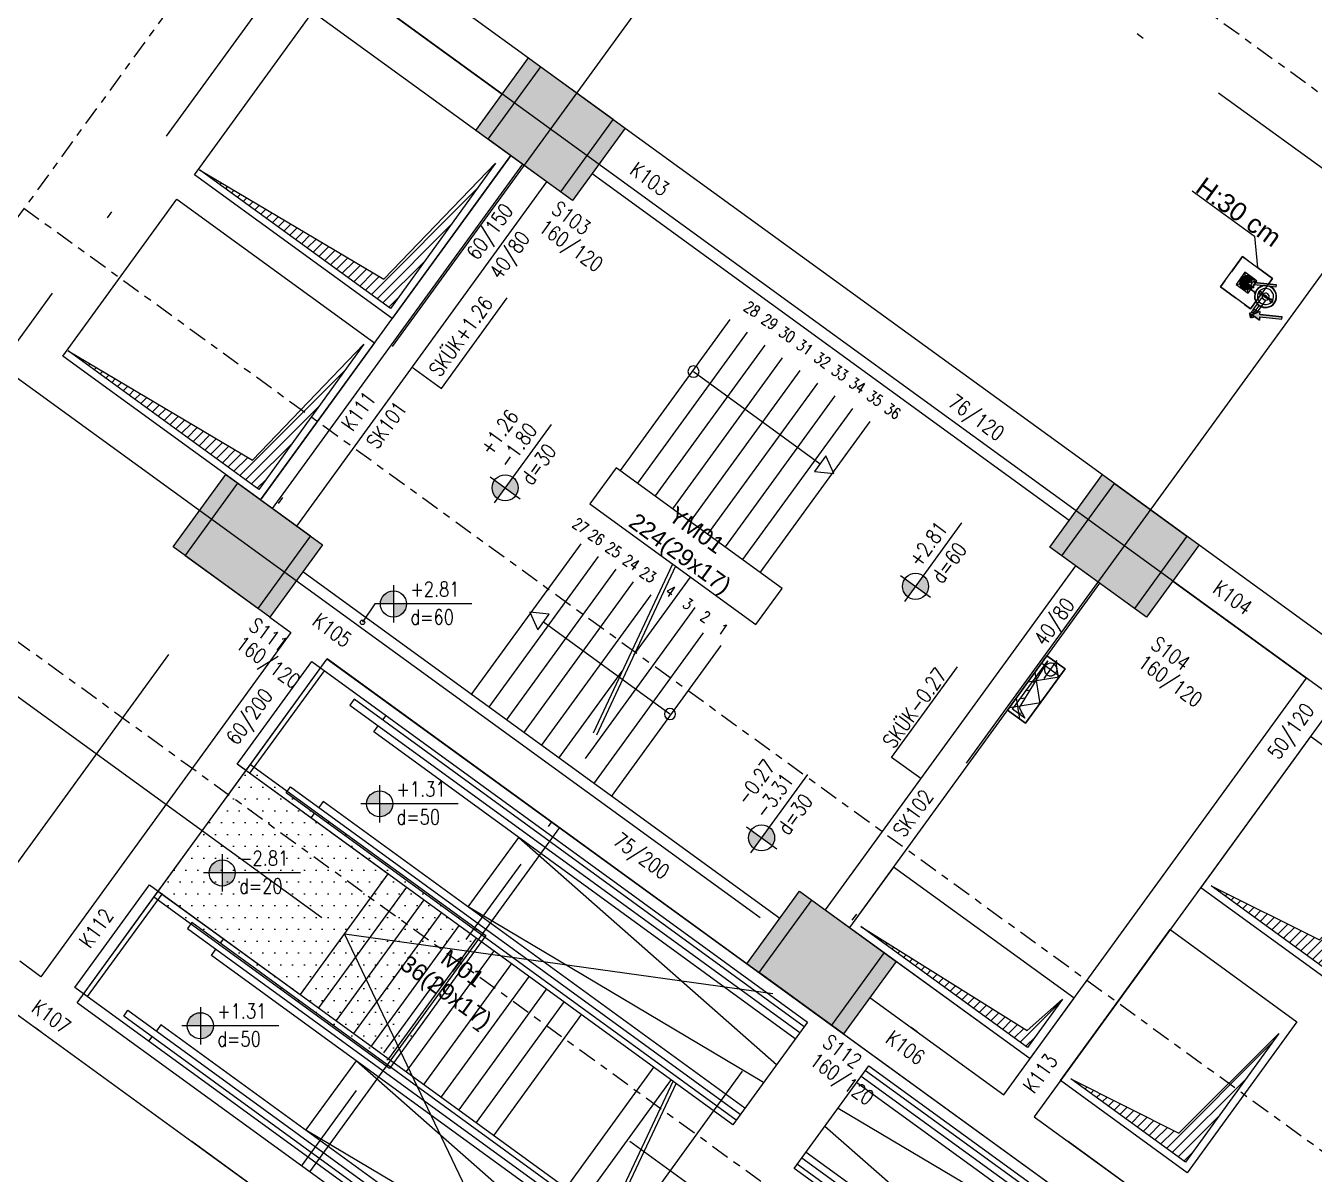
# Model space of a CAD drawing. Header units: millimetres. Extents: x 400408 to 401363, y 4543987 to 4544157.
# Drawn here: x 401017.19 to 401034.45, y 4544119.75 to 4544135.14 of the extents above; entities that cross this region are included whole.
import ezdxf
from ezdxf.enums import TextEntityAlignment as Align

# ---------------------------------------------------------------- set-up
doc = ezdxf.new("R2010")
doc.units = ezdxf.units.MM
for name, pattern in [('AKS', [3, 2.5, -0.25, 0, -0.25]), ('CENTER', [2, 1.25, -0.25, 0.25, -0.25]), ('CIZGI', [0.4, 0.25, -0.15]), ('CONTINU', [0]), ('DASHDOT2', [0.5, 0.25, -0.125, 0, -0.125]), ('HIDDEN', [0.375, 0.25, -0.125])]:
    doc.linetypes.add(name, pattern=pattern)
for name, color, linetype in [('aks prota', 2, 'AKS'), ('altlık_PROTA', 8, 'Continuous'), ('boşluk prota', 2, 'Continuous'), ('boşluk taraması prota', 252, 'Continuous'), ('kiriş boyutu prota', 6, 'Continuous'), ('kiriş prota', 6, 'Continuous'), ('kolon prota', 1, 'Continuous'), ('kolon tarama prota', 252, 'Continuous'), ('lkolon prota', 4, 'Continuous'), ('merdiven prota', 2, 'Continuous'), ('metraj prota', 2, 'Continuous'), ('not prota', 2, 'Continuous'), ('PRT-AL-TUNEL_EKSENI', 14, 'DASHDOT2'), ('PRT-MI-a_fit_drainage', 10, 'Continuous'), ('PRT-MI-ad_dim', 8, 'Continuous'), ('prt-s-taxis', 7, 'Continuous'), ('skesit prota', 7, 'Continuous'), ('st-s_level (kot)', 6, 'Continuous'), ('st-s_levelmark (kot işareti)', 4, 'Continuous'), ('st_s_not çizgisi', 4, 'CIZGI'), ('st_s_ölçü', 4, 'Continuous'), ('temel prota', 6, 'Continuous'), ('tkolon prota', 6, 'Continuous'), ('tnot prota', 4, 'Continuous')]:
    doc.layers.add(name, color=color, linetype=linetype)
doc.styles.add('Arial', font='Arial.ttf')
doc.styles.add('OLCU', font='romanstw.shx')
doc.styles.add('PRT-MI-a_Arial', font='Arial.ttf', dxfattribs={"height": 30})
doc.styles.add('TKIRIS', font='romanstw.shx')
doc.styles.add('tkolon', font='romanstw.shx')
doc.styles.add('TNOT', font='romanstw.shx', dxfattribs={"width": 0.8, "height": 250})

# ---------------------------------------------------------------- blocks, each defined once
blk = doc.blocks.new('MEKANİK+2.81')
at = {"layer": 'altlık_PROTA'}
for points in [[(31303, -27340), (31401, -27340), (31379, -27302), (31638, -27153), (31623, -27127), (31364, -27276), (31342, -27238), (31283, -27340)], [(31619, -27645), (31717, -27645), (31695, -27606), (31953, -27457), (31938, -27431), (31680, -27580), (31658, -27542), (31599, -27645)]]:
    blk.add_hatch(color=256, dxfattribs=at).paths.add_polyline_path(points, flags=0)
for p, q in [((29969, -26773), (31004, -26773)), ((31004, -26773), (31283, -27090)), ((31033, -27590), (31033, -27090)), ((31033, -27090), (31533, -27090)), ((31533, -27090), (31533, -27590)), ((31340, -27240), (31183, -27240)), ((31183, -27240), (31183, -27440)), ((31278, -27247), (31278, -27261)), ((31342, -27238), (31283, -27340)), ((31342, -27238), (31283, -27340)), ((31288, -27261), (31288, -27247)), ((31364, -27276), (31342, -27238)), ((31364, -27276), (31342, -27238)), ((31383, -27240), (31343, -27240)), ((31623, -27127), (31364, -27276)), ((31364, -27276), (31623, -27127)), ((31379, -27302), (31638, -27153)), ((31379, -27302), (31638, -27153)), ((31383, -27265), (31383, -27240)), ((31638, -27153), (31623, -27127)), ((31638, -27153), (31623, -27127)), ((31183, -27440), (31383, -27440)), ((31203, -27335), (31190, -27335)), ((31190, -27345), (31203, -27345)), ((31213, -27340), (31283, -27340)), ((31233, -27335), (31220, -27335)), ((31220, -27345), (31233, -27345)), ((31263, -27335), (31250, -27335)), ((31250, -27345), (31263, -27345)), ((31278, -27277), (31278, -27291)), ((31278, -27307), (31278, -27321)), ((31278, -27360), (31278, -27373)), ((31278, -27390), (31278, -27404)), ((31278, -27420), (31278, -27434)), ((31283, -27410), (31283, -27270)), ((31283, -27340), (31401, -27340)), ((31401, -27340), (31283, -27340)), ((31288, -27291), (31288, -27277)), ((31288, -27321), (31288, -27307)), ((31288, -27373), (31288, -27360)), ((31288, -27404), (31288, -27390)), ((31288, -27434), (31288, -27420)), ((31302, -27345), (31316, -27345)), ((31332, -27345), (31346, -27345)), ((31362, -27375), (31362, -27383)), ((31363, -27375), (31362, -27375)), ((31362, -27375), (31368, -27375)), ((31362, -27375), (31362, -27375)), ((31362, -27375), (31362, -27375)), ((31368, -27383), (31362, -27383)), ((31362, -27383), (31363, -27383)), ((31362, -27383), (31362, -27383)), ((31362, -27383), (31362, -27383)), ((31363, -27345), (31376, -27345)), ((31368, -27375), (31433, -27375)), ((31433, -27383), (31368, -27383)), ((31401, -27340), (31379, -27302)), ((31379, -27302), (31401, -27340)), ((31383, -27309), (31383, -27300)), ((31383, -27375), (31383, -27340)), ((31383, -27383), (31383, -27375)), ((31383, -27440), (31383, -27383)), ((31433, -27375), (31440, -27375)), ((31433, -27383), (31433, -27375)), ((31440, -27383), (31433, -27383)), ((31440, -27375), (31453, -27375)), ((31455, -27383), (31440, -27383)), ((31446, -27375), (31444, -27375)), ((31444, -27383), (31446, -27383)), ((31452, -27367), (31446, -27367)), ((31446, -27370), (31446, -27367)), ((31446, -27367), (31446, -27367)), ((31446, -27375), (31446, -27370)), ((31446, -27370), (31453, -27370)), ((31446, -27388), (31446, -27383)), ((31455, -27383), (31446, -27383)), ((31446, -27392), (31446, -27388)), ((31446, -27388), (31457, -27388)), ((31446, -27392), (31457, -27392)), ((31446, -27392), (31446, -27392)), ((31457, -27388), (31457, -27392)), ((31457, -27392), (31457, -27392)), ((31508, -27321), (31506, -27321)), ((31506, -27360), (31508, -27360)), ((31512, -27321), (31509, -27321)), ((31509, -27360), (31512, -27360)), ((31513, -27323), (31512, -27323)), ((31512, -27355), (31513, -27355)), ((31526, -27332), (31529, -27332)), ((31527, -27346), (31526, -27346)), ((31529, -27346), (31526, -27346)), ((31527, -27346), (31587, -27346)), ((31531, -27337), (31528, -27337)), ((31528, -27341), (31531, -27341)), ((31529, -27332), (31531, -27332)), ((31531, -27346), (31529, -27346)), ((31531, -27346), (31531, -27332)), ((31587, -27334), (31531, -27334)), ((31531, -27341), (31531, -27337)), ((31566, -27385), (31566, -27485)), ((31670, -27334), (31612, -27334)), ((31612, -27346), (31673, -27346)), ((31632, -27484), (31632, -27385)), ((31670, -27332), (31670, -27346)), ((31670, -27332), (31672, -27332)), ((31673, -27337), (31670, -27337)), ((31670, -27337), (31670, -27341)), ((31670, -27341), (31673, -27341)), ((31672, -27346), (31670, -27346)), ((31672, -27332), (31675, -27332)), ((31674, -27346), (31672, -27346)), ((31674, -27346), (31673, -27346)), ((31938, -27431), (31680, -27580)), ((31680, -27580), (31938, -27431)), ((31688, -27323), (31687, -27323)), ((31687, -27355), (31688, -27355)), ((31692, -27321), (31689, -27321)), ((31689, -27360), (31692, -27360)), ((31695, -27321), (31693, -27321)), ((31693, -27360), (31695, -27360)), ((31953, -27457), (31938, -27431)), ((31953, -27457), (31938, -27431)), ((31533, -27590), (31033, -27590)), ((31564, -27567), (31564, -27586)), ((31566, -27485), (31566, -27567)), ((31598, -27694), (31598, -27594)), ((31599, -27488), (31599, -27567)), ((31658, -27542), (31599, -27645)), ((31658, -27542), (31599, -27645)), ((31599, -27567), (31599, -27586)), ((31632, -27567), (31632, -27484)), ((31633, -27585), (31633, -27567)), ((31680, -27580), (31658, -27542)), ((31680, -27580), (31658, -27542)), ((31695, -27606), (31953, -27457)), ((31695, -27606), (31953, -27457)), ((31717, -27645), (31695, -27606)), ((31695, -27606), (31717, -27645)), ((31548, -27644), (31599, -27644)), ((31599, -27645), (31717, -27645)), ((31717, -27645), (31599, -27645)), ((32059, -32963), (32066, -32955)), ((32359, -32955), (32059, -32955)), ((32059, -32955), (32059, -33855)), ((32208, -32955), (32208, -32925)), ((32208, -33225), (32208, -32955)), ((32359, -33102), (32211, -32955)), ((32359, -33855), (32359, -32955)), ((32059, -33075), (32358, -33075)), ((32059, -33387), (32359, -33087)), ((32359, -33527), (32059, -33227)), ((32059, -33811), (32359, -33511)), ((32263, -33855), (32059, -33651)), ((32059, -33855), (32359, -33855))]:
    blk.add_line(p, q, dxfattribs=at)
at = {"layer": 'altlık_PROTA', "flags": 128}
for points in [[(31487, -27340), (31487, -27340), (31487, -27339), (31487, -27339), (31487, -27339), (31487, -27339), (31487, -27338), (31487, -27338), (31487, -27338), (31487, -27338), (31487, -27337), (31487, -27337), (31488, -27337), (31488, -27337), (31488, -27336), (31488, -27336), (31488, -27336)], [(31493, -27346), (31493, -27346), (31492, -27346), (31492, -27346), (31492, -27346), (31492, -27346), (31491, -27346), (31491, -27346), (31491, -27346), (31491, -27346), (31490, -27346), (31490, -27345), (31490, -27345), (31490, -27345), (31490, -27345), (31489, -27345), (31489, -27345), (31489, -27345), (31489, -27344), (31489, -27344), (31488, -27344), (31488, -27344), (31488, -27344), (31488, -27343), (31488, -27343), (31488, -27343), (31488, -27343), (31487, -27343), (31487, -27342), (31487, -27342), (31487, -27342), (31487, -27342), (31487, -27341), (31487, -27341), (31487, -27341), (31487, -27341), (31487, -27340), (31487, -27340), (31487, -27340), (31487, -27340)], [(31508, -27321), (31507, -27321), (31507, -27321), (31506, -27321), (31505, -27321), (31505, -27321), (31504, -27321), (31503, -27321), (31502, -27321), (31502, -27321), (31501, -27321), (31500, -27321), (31500, -27322), (31499, -27322), (31498, -27322), (31498, -27323), (31497, -27323), (31496, -27323), (31496, -27324), (31495, -27324), (31495, -27325), (31494, -27325), (31493, -27326), (31493, -27326), (31492, -27327), (31492, -27327), (31492, -27328), (31491, -27329), (31491, -27329), (31490, -27330), (31490, -27331), (31490, -27331), (31489, -27332), (31489, -27333), (31489, -27334), (31489, -27334), (31488, -27335), (31488, -27336), (31488, -27337), (31488, -27337), (31488, -27338), (31488, -27339), (31488, -27340), (31488, -27340)], [(31488, -27340), (31488, -27341), (31488, -27342), (31488, -27343), (31488, -27344), (31488, -27344), (31488, -27345), (31488, -27346), (31489, -27347), (31489, -27347), (31489, -27348), (31489, -27349), (31490, -27349), (31490, -27350), (31490, -27351), (31491, -27352), (31491, -27352), (31492, -27353), (31492, -27353), (31492, -27354), (31493, -27355), (31493, -27355), (31494, -27356), (31495, -27356), (31495, -27357), (31496, -27357), (31496, -27357), (31497, -27358), (31498, -27358), (31498, -27359), (31499, -27359), (31500, -27359), (31500, -27359), (31501, -27360), (31502, -27360), (31502, -27360), (31503, -27360), (31504, -27360), (31505, -27360), (31505, -27360), (31506, -27360), (31507, -27360), (31507, -27360), (31508, -27360)], [(31490, -27345), (31490, -27345), (31489, -27345), (31489, -27345), (31489, -27345), (31489, -27344), (31489, -27344), (31488, -27344), (31488, -27344)], [(31489, -27335), (31489, -27335), (31490, -27335), (31490, -27334), (31490, -27334), (31490, -27334), (31490, -27334), (31491, -27334), (31491, -27334), (31491, -27334), (31491, -27334), (31492, -27334), (31492, -27334), (31492, -27334), (31492, -27334), (31493, -27334), (31493, -27334), (31493, -27334)], [(31489, -27335), (31489, -27335), (31490, -27335), (31490, -27334)], [(31509, -27321), (31508, -27321), (31507, -27321), (31507, -27321), (31506, -27321), (31505, -27321), (31505, -27321), (31504, -27321), (31503, -27322), (31502, -27322), (31502, -27322), (31501, -27322), (31501, -27323), (31500, -27323), (31499, -27324), (31499, -27324), (31498, -27325), (31498, -27325), (31497, -27326), (31496, -27326), (31496, -27327), (31496, -27327), (31495, -27328), (31495, -27328), (31494, -27329), (31494, -27330), (31493, -27330), (31493, -27331), (31493, -27332), (31492, -27333), (31492, -27333), (31492, -27334), (31492, -27335), (31492, -27335), (31491, -27336), (31491, -27337), (31491, -27338), (31491, -27339), (31491, -27339), (31491, -27340), (31491, -27340)], [(31491, -27340), (31491, -27341), (31491, -27342), (31491, -27343), (31491, -27344), (31491, -27344), (31491, -27345), (31492, -27346), (31492, -27347), (31492, -27347), (31492, -27348), (31493, -27349), (31493, -27350), (31493, -27350), (31494, -27351), (31494, -27352), (31494, -27352), (31495, -27353), (31495, -27353), (31496, -27354), (31496, -27355), (31497, -27355), (31497, -27356), (31498, -27356), (31499, -27357), (31499, -27357), (31500, -27357), (31500, -27358), (31501, -27358), (31502, -27359), (31502, -27359), (31503, -27359), (31504, -27359), (31504, -27360), (31505, -27360), (31506, -27360), (31506, -27360), (31507, -27360), (31508, -27360), (31509, -27360), (31509, -27360)], [(31496, -27334), (31495, -27334), (31495, -27334), (31494, -27334), (31494, -27334), (31494, -27334), (31494, -27334), (31493, -27334), (31493, -27334), (31493, -27334)], [(31493, -27334), (31493, -27334), (31493, -27334), (31494, -27334), (31494, -27334), (31494, -27334)], [(31494, -27334), (31493, -27334), (31493, -27334), (31493, -27334)], [(31493, -27334), (31493, -27334), (31493, -27334), (31494, -27334)], [(31494, -27346), (31494, -27346), (31494, -27346), (31493, -27346), (31493, -27346), (31493, -27346)], [(31493, -27346), (31493, -27346), (31493, -27346), (31494, -27346), (31494, -27346), (31494, -27346), (31494, -27346), (31495, -27346), (31495, -27346)], [(31494, -27346), (31493, -27346), (31493, -27346), (31493, -27346)], [(31493, -27346), (31493, -27346), (31493, -27346), (31494, -27346)], [(31510, -27321), (31510, -27321), (31509, -27321), (31508, -27321), (31508, -27321)], [(31508, -27360), (31509, -27360), (31509, -27360), (31510, -27360)], [(31693, -27321), (31692, -27321), (31691, -27321), (31691, -27321)], [(31691, -27360), (31691, -27360), (31692, -27360), (31693, -27360), (31693, -27360)], [(31710, -27340), (31710, -27340), (31710, -27339), (31710, -27338), (31710, -27337), (31710, -27336), (31709, -27336), (31709, -27335), (31709, -27334), (31709, -27333), (31709, -27333), (31708, -27332), (31708, -27331), (31708, -27331), (31707, -27330), (31707, -27329), (31706, -27329), (31706, -27328), (31706, -27327), (31705, -27327), (31705, -27326), (31704, -27326), (31704, -27325), (31703, -27325), (31702, -27324), (31702, -27324), (31701, -27323), (31701, -27323), (31700, -27323), (31699, -27322), (31699, -27322), (31698, -27322), (31697, -27321), (31697, -27321), (31696, -27321), (31695, -27321), (31694, -27321), (31694, -27321), (31693, -27321), (31692, -27321), (31692, -27321)], [(31692, -27360), (31693, -27360), (31694, -27360), (31694, -27360), (31695, -27360), (31696, -27360), (31696, -27360), (31697, -27359), (31698, -27359), (31698, -27359), (31699, -27359), (31700, -27358), (31700, -27358), (31701, -27358), (31702, -27357), (31702, -27357), (31703, -27356), (31703, -27356), (31704, -27355), (31704, -27355), (31705, -27354), (31705, -27354), (31706, -27353), (31706, -27352), (31707, -27352), (31707, -27351), (31708, -27350), (31708, -27350), (31708, -27349), (31708, -27348), (31709, -27348), (31709, -27347), (31709, -27346), (31709, -27345), (31710, -27345), (31710, -27344), (31710, -27343), (31710, -27342), (31710, -27341), (31710, -27341), (31710, -27340)], [(31713, -27340), (31713, -27340), (31713, -27339), (31713, -27338), (31713, -27337), (31713, -27336), (31713, -27336), (31713, -27335), (31712, -27334), (31712, -27333), (31712, -27333), (31712, -27332), (31711, -27331), (31711, -27331), (31711, -27330), (31710, -27329), (31710, -27329), (31709, -27328), (31709, -27327), (31708, -27327), (31708, -27326), (31707, -27326), (31707, -27325), (31706, -27325), (31706, -27324), (31705, -27324), (31705, -27323), (31704, -27323), (31703, -27323), (31703, -27322), (31702, -27322), (31701, -27322), (31701, -27321), (31700, -27321), (31699, -27321), (31699, -27321), (31698, -27321), (31697, -27321), (31696, -27321), (31696, -27321), (31695, -27321), (31694, -27321), (31693, -27321), (31693, -27321)], [(31693, -27360), (31694, -27360), (31694, -27360), (31695, -27360), (31696, -27360), (31696, -27360), (31697, -27360), (31698, -27360), (31699, -27360), (31699, -27360), (31700, -27360), (31701, -27359), (31701, -27359), (31702, -27359), (31703, -27359), (31703, -27358), (31704, -27358), (31705, -27357), (31705, -27357), (31706, -27357), (31706, -27356), (31707, -27356), (31707, -27355), (31708, -27355), (31708, -27354), (31709, -27353), (31709, -27353), (31710, -27352), (31710, -27351), (31711, -27351), (31711, -27350), (31711, -27349), (31712, -27349), (31712, -27348), (31712, -27347), (31712, -27347), (31713, -27346), (31713, -27345), (31713, -27344), (31713, -27343), (31713, -27343), (31713, -27342), (31713, -27341), (31713, -27340)], [(31708, -27334), (31708, -27334), (31708, -27334), (31707, -27334), (31707, -27334), (31707, -27334), (31706, -27334), (31706, -27334), (31706, -27334)], [(31706, -27346), (31706, -27346), (31707, -27346), (31707, -27346), (31707, -27346), (31707, -27346), (31708, -27346), (31708, -27346), (31708, -27346)], [(31707, -27334), (31707, -27334), (31707, -27334), (31708, -27334), (31708, -27334), (31708, -27334)], [(31707, -27334), (31708, -27334), (31708, -27334), (31708, -27334)], [(31708, -27334), (31708, -27334), (31708, -27334), (31707, -27334)], [(31708, -27346), (31708, -27346), (31708, -27346), (31707, -27346), (31707, -27346), (31707, -27346)], [(31707, -27346), (31708, -27346), (31708, -27346), (31708, -27346)], [(31708, -27346), (31708, -27346), (31708, -27346), (31707, -27346)], [(31708, -27334), (31708, -27334), (31709, -27334), (31709, -27334), (31709, -27334), (31709, -27334), (31710, -27334), (31710, -27334), (31710, -27334), (31710, -27334), (31710, -27334), (31711, -27334), (31711, -27334), (31711, -27334), (31711, -27335), (31712, -27335), (31712, -27335), (31712, -27335)], [(31714, -27340), (31714, -27340), (31714, -27340), (31714, -27341), (31714, -27341), (31714, -27341), (31714, -27341), (31714, -27342), (31714, -27342), (31714, -27342), (31714, -27342), (31713, -27343), (31713, -27343), (31713, -27343), (31713, -27343), (31713, -27343), (31713, -27344), (31713, -27344), (31713, -27344), (31712, -27344), (31712, -27344), (31712, -27345), (31712, -27345), (31712, -27345), (31711, -27345), (31711, -27345), (31711, -27345), (31711, -27345), (31711, -27346), (31710, -27346), (31710, -27346), (31710, -27346), (31710, -27346), (31709, -27346), (31709, -27346), (31709, -27346), (31709, -27346), (31708, -27346), (31708, -27346), (31708, -27346)], [(31711, -27334), (31711, -27335), (31712, -27335), (31712, -27335), (31712, -27335)], [(31713, -27344), (31713, -27344), (31712, -27344), (31712, -27344), (31712, -27345), (31712, -27345), (31712, -27345), (31711, -27345), (31711, -27345)], [(31713, -27336), (31713, -27336), (31713, -27337), (31713, -27337), (31713, -27337), (31714, -27337), (31714, -27338), (31714, -27338), (31714, -27338), (31714, -27338), (31714, -27339), (31714, -27339), (31714, -27339), (31714, -27339), (31714, -27340), (31714, -27340), (31714, -27340)], [(31568, -27586), (31568, -27588), (31568, -27591), (31568, -27593), (31568, -27595), (31568, -27598), (31568, -27600), (31568, -27602), (31568, -27604), (31568, -27607), (31568, -27609), (31568, -27611), (31568, -27613), (31568, -27615), (31568, -27617), (31568, -27619), (31568, -27621), (31568, -27623), (31568, -27625), (31568, -27627), (31568, -27628), (31568, -27630), (31568, -27631)], [(31629, -27592), (31629, -27591), (31629, -27588), (31629, -27586), (31629, -27586)], [(31568, -27631), (31568, -27631), (31568, -27633), (31568, -27634), (31568, -27635), (31568, -27637), (31568, -27638), (31568, -27639), (31568, -27640), (31568, -27641), (31568, -27642), (31568, -27642), (31568, -27643), (31568, -27643), (31568, -27644), (31568, -27644), (31568, -27644), (31568, -27645), (31568, -27645)], [(31599, -27675), (31597, -27675), (31596, -27675), (31595, -27675), (31594, -27674), (31593, -27674), (31591, -27674), (31590, -27674), (31589, -27673), (31588, -27673), (31587, -27672), (31586, -27672), (31585, -27671), (31584, -27671), (31583, -27670), (31582, -27669), (31581, -27669), (31580, -27668), (31579, -27667), (31578, -27666), (31577, -27666), (31576, -27665), (31575, -27664), (31575, -27663), (31574, -27662), (31573, -27661), (31573, -27660), (31572, -27659), (31571, -27658), (31571, -27657), (31570, -27655), (31570, -27654), (31570, -27653), (31569, -27652), (31569, -27651), (31569, -27650), (31569, -27649), (31569, -27647), (31568, -27646), (31568, -27645), (31568, -27645)], [(31629, -27645), (31629, -27646), (31629, -27647), (31628, -27648), (31628, -27649), (31628, -27651), (31628, -27652), (31628, -27653), (31627, -27654), (31627, -27655), (31626, -27656), (31626, -27657), (31625, -27658), (31625, -27660), (31624, -27661), (31623, -27662), (31623, -27663), (31622, -27664), (31621, -27664), (31620, -27665), (31620, -27666), (31619, -27667), (31618, -27668), (31617, -27669), (31616, -27669), (31615, -27670), (31614, -27671), (31613, -27671), (31612, -27672), (31611, -27672), (31609, -27673), (31608, -27673), (31607, -27673), (31606, -27674), (31605, -27674), (31604, -27674), (31602, -27674), (31601, -27675), (31600, -27675), (31599, -27675), (31599, -27675)]]:
    blk.add_lwpolyline(points, dxfattribs=at)
at = {"layer": 'altlık_PROTA'}
for centre, radius, start, end in [((31283, -27340), 93.3, 93.0709, 176.9291), ((31283, -27340), 80, 93.5833, 176.4167), ((31283, -27340), 93.3, 60.0081, 86.9291), ((31283, -27340), 80, 60.0088, 86.4167), ((31598, -27340), 149, 135.9246, 180), ((31598, -27340), 143, 0, 180), ((31598, -27340), 108, 7.4739, 174.8303), ((31598, -27340), 149, 0, 104.2848), ((31283, -27340), 93.3, 183.0709, 266.9291), ((31283, -27340), 80, 183.5833, 266.4167), ((31283, -27340), 63.3, 94.5281, 175.4719), ((31283, -27340), 63.3, 184.5281, 265.4719), ((31283, -27340), 50, 95.7392, 174.2608), ((31283, -27340), 50, 185.7392, 264.2608), ((31283, -27340), 45, 59.8226, 180), ((31283, -27340), 45, 180, 0), ((31283, -27340), 33.3, 98.6269, 171.3731), ((31283, -27340), 33.3, 188.6269, 261.3731), ((31283, -27363), 22.5, 90, 270), ((31283, -27340), 20, 104.4775, 165.5225), ((31283, -27340), 20, 194.4775, 255.5225), ((31283, -27318), 22.5, 27.1261, 90), ((31283, -27340), 63.3, 60.0097, 85.4719), ((31283, -27340), 50, 60.0101, 84.2608), ((31283, -27340), 33.3, 59.9976, 81.3731), ((31283, -27340), 20, 63.3135, 75.5225), ((31283, -27340), 63.3, 274.5281, 355.4719), ((31283, -27340), 50, 275.7392, 354.2608), ((31283, -27340), 80, 273.5833, 356.4167), ((31283, -27340), 33.3, 278.6269, 351.3731), ((31283, -27340), 20, 284.4775, 345.5225), ((31283, -27340), 93.3, 273.0709, 332.5787), ((31283, -27340), 93.3, 332.6093, 337.7515), ((31283, -27340), 93.3, 337.782, 356.9291), ((31598, -27340), 149, 180, 0), ((31598, -27340), 143, 180, 0), ((31598, -27340), 108, 186.6594, 352.3315), ((31600, -27340), 46.5, 187.5036, 352.4935), ((31600, -27340), 46.5, 8.4684, 171.5342), ((31600, -27340), 14.1, 0, 180), ((31600, -27340), 14.1, 180, 0), ((31600, -27340), 12.7, 0, 180), ((31600, -27340), 12.7, 180, 0), ((31598, -27644), 33, 59.3463, 180), ((31598, -27628), 16.5, 30, 90), ((31599, -27645), 34.3, 151.9253, 179.9966), ((31599, -27645), 34.3, 180, 270), ((31598, -27644), 33, 180, 359.5618), ((31599, -27645), 30.2, 170, 270), ((31598, -27661), 16.5, 90, 270), ((31598, -27628), 16.5, 270, 271.7616), ((31599, -27645), 34.3, 270, 359.9966), ((31599, -27645), 30.2, 270, 359.9922), ((32208, -33075), 85, 0, 180), ((32208, -33075), 85, 180, 0)]:
    blk.add_arc(centre, radius, start, end, dxfattribs=at)
for centre, major_axis, ratio, start_param, end_param in [((31506, -27340), (0, -19.8), 0.891007, 2.906383, 4.712389), ((31506, -27340), (0, -19.8), 0.891007, 4.712389, 6.518395), ((31512, -27340), (0, -19.8), 0.891007, 2.029449, 4.712389), ((31512, -27340), (0, -19.8), 0.891007, 4.712389, 6.283185), ((31508, -27340), (0, -19.1), 0.891007, 3.141593, 3.847986), ((31512, -27339), (0, -16), 0.891007, 2.826868, 5.387297), ((31508, -27340), (0, -19.1), 0.891007, 5.576792, 6.283185), ((31513, -27340), (0, -16.7), 0.891007, 4.528819, 4.712389), ((31513, -27340), (0, -16.7), 0.891007, 4.712389, 7.28768), ((31513, -27339), (0, -16), 0.891007, 1.725404, 7.741371), ((31512, -27339), (0, -16), 0.891007, 5.417543, 6.61865), ((31512, -27340), (0, -19.8), 0.891007, 0.040296, 1.263051), ((31527, -27340), (0, -6.35), 0.011658, 6.021386, 6.283185), ((31527, -27340), (0, -6.35), 0.011658, 6.021386, 6.283185), ((31599, -27385), (-33, 0), 0.01, 0, 1.38617), ((31599, -27385), (-33, 0), 0.01, 4.970337, 6.021386), ((31599, -27385), (-33, 0), 0.01, 4.712389, 4.958644), ((31599, -27385), (-33, 0), 0.01, 1.397979, 1.570796), ((31599, -27385), (-33, 0), 0.01, 4.402219, 4.712389), ((31599, -27385), (-33, 0), 0.01, 1.570796, 1.805308), ((31599, -27385), (-33, 0), 0.01, 1.817117, 3.141593), ((31599, -27385), (-33, 0), 0.01, 3.403392, 4.389801), ((31689, -27340), (0, -19.8), 0.891007, 5.020134, 6.242889), ((31689, -27340), (0, -19.8), 0.891007, 1.570796, 4.253737), ((31687, -27339), (0, -16), 0.891007, 4.825, 10.840967), ((31673, -27340), (0, -6.35), 0.011658, 0, 0.261799), ((31673, -27340), (0, -6.35), 0.011658, 0, 0.261799), ((31688, -27340), (0, -16.7), 0.891007, 5.3118, 7.853982), ((31688, -27339), (0, -16), 0.891007, 0.895888, 3.453961), ((31688, -27339), (0, -16), 0.891007, 5.950983, 7.16448), ((31689, -27340), (0, -19.8), 0.891007, 0, 1.570796), ((31695, -27340), (0, -19.8), 0.891007, 6.047976, 7.853982), ((31695, -27340), (0, -19.8), 0.891007, 1.570796, 3.288184), ((31693, -27340), (0, -19.1), 0.891007, 2.435199, 3.141593), ((31693, -27340), (0, -19.1), 0.891007, 0, 0.706393), ((31688, -27340), (0, -16.7), 0.891007, 2.268077, 2.356194), ((31688, -27340), (0, -16.7), 0.891007, 1.570796, 1.825053), ((31599, -27567), (34.3, 0), 0.01, 2.879793, 4.712389), ((31599, -27586), (-34.3, 0), 0.01, 0, 1.570796), ((31599, -27567), (-34.3, 0), 0.01, 4.712389, 6.021386), ((31599, -27567), (-33, 0), 0.01, 0, 0.460812), ((31599, -27567), (34.3, 0), 0.01, 0.261799, 1.570796), ((31599, -27567), (-34.3, 0), 0.01, 1.570796, 3.403392), ((31599, -27585), (0, 59.3), 0.000001, 1.580796, 2.033207), ((31599, -27586), (34.3, 0), 0.01, 4.712389, 6.021386), ((31599, -27567), (-33, 0), 0.01, 2.680781, 3.141593)]:
    blk.add_ellipse(centre, major_axis=major_axis, ratio=ratio, start_param=start_param, end_param=end_param, dxfattribs=at)
for points in [[(31492, -27338), (31492, -27337), (31492, -27336), (31492, -27336)], [(31586, -27340), (31586, -27340), (31586, -27340), (31586, -27340), (31586, -27340)], [(31587, -27334), (31587, -27334), (31587, -27334), (31587, -27334), (31587, -27334), (31587, -27334), (31587, -27334)], [(31587, -27346), (31587, -27346), (31587, -27346), (31587, -27346), (31587, -27346), (31587, -27346), (31587, -27346)], [(31614, -27340), (31614, -27340), (31614, -27340), (31614, -27340), (31614, -27340)], [(31708, -27336), (31709, -27336), (31709, -27337), (31709, -27338)]]:
    blk.add_open_spline(points, degree=3, dxfattribs=at)
for points, knots in [([(31586, -27340), (31586, -27339), (31586, -27339), (31586, -27338), (31586, -27338), (31586, -27337), (31586, -27337), (31586, -27336), (31586, -27336), (31586, -27336), (31586, -27336), (31586, -27335), (31587, -27335), (31587, -27335), (31587, -27334), (31587, -27334), (31587, -27334), (31587, -27334), (31587, -27334), (31587, -27334), (31587, -27334), (31587, -27334), (31587, -27334), (31587, -27334), (31587, -27334), (31587, -27334)], [0, 0, 0, 0, 0.0555556, 0.0833333, 0.1111111, 0.1388889, 0.1666667, 0.1944444, 0.2083333, 0.2222222, 0.2361111, 0.25, 0.2777778, 0.3055556, 0.3194444, 0.3333333, 0.3472222, 0.3611111, 0.3888889, 0.4166667, 0.4444444, 0.4722222, 0.5, 0.5277778, 0.5555556, 0.5555556, 0.5555556, 0.5555556]), ([(31587, -27346), (31587, -27346), (31587, -27346), (31587, -27346), (31587, -27346), (31587, -27346), (31587, -27346), (31587, -27346), (31587, -27346), (31587, -27346), (31587, -27345), (31586, -27345), (31586, -27345), (31586, -27345), (31586, -27345), (31586, -27344), (31586, -27344), (31586, -27344), (31586, -27344), (31586, -27343), (31586, -27343), (31586, -27342), (31586, -27342), (31586, -27341), (31586, -27341), (31586, -27340)], [0.4444444, 0.4444444, 0.4444444, 0.4444444, 0.4722222, 0.5, 0.5277778, 0.5555556, 0.5833333, 0.6111111, 0.6388889, 0.6527778, 0.6666667, 0.6805556, 0.6944444, 0.7222222, 0.75, 0.7638889, 0.7777778, 0.7916667, 0.8055556, 0.8333333, 0.8611111, 0.8888889, 0.9166667, 0.9444444, 1, 1, 1, 1]), ([(31614, -27340), (31614, -27339), (31613, -27338), (31613, -27336), (31613, -27335), (31612, -27334), (31612, -27334), (31612, -27334), (31612, -27334), (31612, -27334), (31612, -27334), (31612, -27334), (31612, -27334), (31612, -27334)], [0, 0, 0, 0, 0.1111111, 0.2222222, 0.2777778, 0.3333333, 0.3611111, 0.3888889, 0.4444444, 0.4791667, 0.5138889, 0.5486111, 0.5555556, 0.5555556, 0.5555556, 0.5555556]), ([(31612, -27334), (31612, -27334), (31612, -27334), (31612, -27334), (31612, -27334), (31612, -27334), (31612, -27334)], [0.4444444, 0.4444444, 0.4444444, 0.4444444, 0.4791667, 0.5138889, 0.5486111, 0.5555556, 0.5555556, 0.5555556, 0.5555556]), ([(31612, -27346), (31612, -27346), (31612, -27346), (31612, -27346), (31612, -27346), (31612, -27346), (31613, -27346), (31613, -27345), (31613, -27345), (31613, -27344), (31614, -27342), (31614, -27341), (31614, -27340)], [0.4444444, 0.4444444, 0.4444444, 0.4444444, 0.4791667, 0.5138889, 0.5486111, 0.5833333, 0.6527778, 0.6875, 0.7222222, 0.7916667, 0.8611111, 1, 1, 1, 1]), ([(31612, -27346), (31612, -27346), (31612, -27346), (31612, -27346), (31612, -27346), (31612, -27346), (31612, -27346)], [0.4444444, 0.4444444, 0.4444444, 0.4444444, 0.4791667, 0.5138889, 0.5486111, 0.5555556, 0.5555556, 0.5555556, 0.5555556])]:
    blk.add_open_spline(points, degree=3, knots=knots, dxfattribs=at)
at = {"layer": 'altlık_PROTA', "style": 'Arial'}
blk.add_text('H:30 cm', height=250, dxfattribs=at).set_placement((29992, -26759))
blk = doc.blocks.new('yürüyen mer 2')
at = {"color": 253}
blk.add_lwpolyline([(52651, 3429.1), (52651, 3599.1)], dxfattribs=at)
at = {"layer": 'st_s_ölçü', "color": 252, "ltscale": 0.1}
blk.add_line((53451.2, 3599.1), (53451.2, 3429.1), dxfattribs=at)
for points in [[(52651, 3599.1), (53472.2, 3599.1), (53472.2, 3429.1), (52651, 3429.1)], [(52651, 3591.6), (53396.5, 3591.6), (53396.5, 3581.8), (52651, 3581.8)], [(53349.5, 3599.1), (53349.5, 3591.6)], [(52651, 3571.6), (53349.5, 3571.6), (53349.5, 3581.8)], [(52651, 3529.1), (53109.3, 3571.6), (53109.3, 3456.6), (52651, 3499.1)], [(52651, 3456.6), (53349.5, 3456.6), (53349.5, 3446.3)], [(52651, 3436.6), (53396.5, 3436.6), (53396.5, 3446.3), (52651, 3446.3)], [(53349.5, 3429.1), (53349.5, 3436.6)]]:
    blk.add_lwpolyline(points, dxfattribs=at)
blk = doc.blocks.new('Stair_Anotation')
at = {"color": 0, "style": 'PRT-MI-a_Arial'}
blk.add_attdef('M.ADI', text='', height=0.2, dxfattribs=at).set_placement((0, 0), align=Align.BOTTOM_CENTER)
blk.add_attdef('BAS.SAYI-(EN-RIHT)', text='', height=0.2, dxfattribs=at).set_placement((0, -0.08), align=Align.TOP_CENTER)
blk = doc.blocks.new('PLAN_KOT')
at = {"layer": 'st-s_levelmark (kot işareti)'}
h = blk.add_hatch(color=256, dxfattribs=at)
h.paths.add_polyline_path([(0, 17.5, 0.414214), (-17.5, 0), (0, 0)])
h.paths.add_polyline_path([(17.5, 0), (0, 0), (0, -17.5, 0.414214)])
for p, q in [((0, 25), (0, -25)), ((105, 0), (-25, 0))]:
    blk.add_line(p, q, dxfattribs=at)
blk.add_circle((0, 0), 17.5, dxfattribs=at)
at = {"layer": 'st-s_level (kot)', "color": 6, "style": 'OLCU', "width": 0.8}
for tag, p in [('KOT', (22.7, 9.8)), ('DÖŞEME_KALINLIĞI', (22.7, -27.6))]:
    blk.add_attdef(tag, p, '', height=20, dxfattribs=at)
blk = doc.blocks.new('*U11')
at = {"layer": 'metraj prota', "color": 4}
blk.add_lwpolyline([(-232, 0), (-209.5, 13), (-209.5, -13)], close=True, dxfattribs=at)
blk.add_lwpolyline([(0, 0), (-209.5, 0)], dxfattribs=at)
blk.add_circle((0, 0), 7.5, dxfattribs=at)
blk = doc.blocks.new('*U12')
at = {"layer": 'metraj prota', "color": 4}
blk.add_lwpolyline([(-232.3, 0), (-209.8, 13), (-209.8, -13)], close=True, dxfattribs=at)
blk.add_lwpolyline([(0, 0), (-209.8, 0)], dxfattribs=at)
blk.add_circle((0, 0), 7.5, dxfattribs=at)
blk = doc.blocks.new('YER SUZGECI_20x20')
at = {"color": 2}
blk.add_lwpolyline([(-20, 0), (0, 0), (0, 20), (-20, 20)], close=True, dxfattribs=at)
for points in [[(0, 20), (-20, 0)], [(-20, 20), (0, 0)]]:
    blk.add_lwpolyline(points, dxfattribs=at)
blk.add_circle((-10, 10), 7, dxfattribs=at)

msp = doc.modelspace()

# ---------------------------------------------------------------- hatches: boundary and pattern name
at = {"layer": 'boşluk taraması prota', "ltscale": 2}
h = msp.add_hatch(dxfattribs=at)
h.set_pattern_fill('ANSI31', color=256, scale=0.03, style=0)
h.set_pattern_definition([(45, (400352.24053, 4543683.00179), (-0.067351921, 0.067351921), [])])
h.paths.add_polyline_path([(401021.992, 4544131.74), (401023.487, 4544133.294), (401022.08, 4544131.35), (401019.523, 4544133.208)])
h = msp.add_hatch(dxfattribs=at)
h.set_pattern_fill('ANSI31', color=256, scale=0.03, style=0)
h.set_pattern_definition([(45, (400350.47898, 4543680.57721), (-0.067351921, 0.067351921), [])])
h.paths.add_polyline_path([(401020.231, 4544129.316), (401021.725, 4544130.87), (401020.318, 4544128.925), (401017.761, 4544130.783)])
h = msp.add_hatch(dxfattribs=at)
h.set_pattern_fill('ANSI31', color=256, scale=0.03, style=0)
h.set_pattern_definition([(9, (401024.30845, 4544172.19983), (-0.01490038, 0.09407731), [])])
h.paths.add_polyline_path([(401030.884, 4544126.626), (401030.502, 4544126.003), (401030.576, 4544125.861), (401030.414, 4544125.978)])
h = msp.add_hatch(dxfattribs=at)
h.set_pattern_fill('ANSI31', color=256, scale=0.03, style=0)
h.set_pattern_definition([(45, (400364.77121, 4543674.14872), (-0.067351921, 0.067351921), [])])
h.paths.add_polyline_path([(401034.523, 4544122.887), (401036.017, 4544124.441), (401034.61, 4544122.497), (401033.074, 4544123.613)])
h = msp.add_hatch(dxfattribs=at)
h.set_pattern_fill('ANSI31', color=256, scale=0.03, style=0)
h.set_pattern_definition([(45, (400360.77369, 4543673.097665), (-0.067351921, 0.067351921), [])])
h.paths.add_polyline_path([(401030.607, 4544121.674), (401031.083, 4544122.093), (401030.613, 4544121.446), (401028.38, 4544123.068)])
h = msp.add_hatch(dxfattribs=at)
h.set_pattern_fill('ANSI31', color=256, scale=0.03, style=0)
h.set_pattern_definition([(45, (400362.89029, 4543671.55986), (-0.067351921, 0.067351921), [])])
h.paths.add_polyline_path([(401032.642, 4544120.298), (401034.136, 4544121.852), (401032.729, 4544119.908), (401031.193, 4544121.024)])
at = {"layer": 'kolon tarama prota'}
h = msp.add_hatch(color=256, dxfattribs=at)
h.dxf.hatch_style = 1
h.paths.add_polyline_path([(401023.931, 4544134.706), (401025.225, 4544133.766), (401024.52, 4544132.795), (401023.225, 4544133.735)])
h = msp.add_hatch(color=256, dxfattribs=at)
h.dxf.hatch_style = 1
h.paths.add_polyline_path([(401019.875, 4544129.124), (401021.169, 4544128.183), (401020.464, 4544127.213), (401019.17, 4544128.153)])
h = msp.add_hatch(color=256, dxfattribs=at)
h.dxf.hatch_style = 1
h.paths.add_polyline_path([(401031.616, 4544129.122), (401032.911, 4544128.182), (401032.205, 4544127.211), (401030.911, 4544128.151)])
h = msp.add_hatch(dxfattribs=at)
h.set_pattern_fill('DOTS', color=2, scale=0.1)
h.set_pattern_definition([(0, (400251.06962, 4543680.43519), (0.079375, 0.15875), [0, -0.15875])])
h.paths.add_polyline_path([(401023.359, 4544122.946), (401020.204, 4544125.238), (401018.911, 4544123.459), (401022.066, 4544121.166)])
h = msp.add_hatch(color=256, dxfattribs=at)
h.dxf.hatch_style = 1
h.paths.add_polyline_path([(401027.561, 4544123.54), (401028.855, 4544122.599), (401028.15, 4544121.629), (401026.855, 4544122.569)])

# ---------------------------------------------------------------- linework, layer by layer
at = {"layer": 'aks prota', "ltscale": 10}
for p, q in [((401087.473, 4544087.798), (401004.286, 4544148.237)), ((401004.417, 4544106.486), (401031.866, 4544144.268)), ((401075.734, 4544087.798), (401000.23, 4544142.655)), ((401069.865, 4544087.798), (400998.202, 4544139.864)), ((401012.102, 4544100.903), (401039.552, 4544138.684)), ((401063.995, 4544087.798), (400996.175, 4544137.072))]:
    msp.add_line(p, q, dxfattribs=at)
at = {"layer": 'boşluk prota', "ltscale": 0.05}
for points in [[(401021.992, 4544131.74), (401023.487, 4544133.294), (401022.08, 4544131.35), (401019.523, 4544133.208)], [(401020.231, 4544129.316), (401021.725, 4544130.87), (401020.318, 4544128.925), (401017.761, 4544130.783)], [(401030.884, 4544126.626), (401030.502, 4544126.003), (401030.576, 4544125.861), (401030.414, 4544125.978)], [(401034.523, 4544122.887), (401035.859, 4544124.222), (401034.61, 4544122.497), (401033.074, 4544123.613)], [(401030.607, 4544121.674), (401031.083, 4544122.093), (401030.613, 4544121.446), (401028.38, 4544123.068)], [(401032.642, 4544120.298), (401033.978, 4544121.633), (401032.729, 4544119.908), (401031.193, 4544121.024)]]:
    msp.add_lwpolyline(points, close=True, dxfattribs=at)
at = {"layer": 'kiriş prota'}
for p, q in [((401025.225, 4544133.766), (401031.616, 4544129.122)), ((401020.34, 4544128.786), (401023.691, 4544133.397)), ((401020.502, 4544128.668), (401023.852, 4544133.28)), ((401024.781, 4544133.155), (401031.173, 4544128.511)), ((401020.826, 4544128.433), (401024.176, 4544133.045)), ((401027.296, 4544123.176), (401020.905, 4544127.819)), ((401020.145, 4544125.158), (401021.232, 4544126.654)), ((401021.229, 4544126.656), (401035.1, 4544116.579)), ((401026.855, 4544122.569), (401021.232, 4544126.654)), ((401020.142, 4544125.16), (401022.047, 4544123.775)), ((401024.345, 4544124.393), (401020.995, 4544119.781)), ((401020.875, 4544122.155), (401022.05, 4544123.773)), ((401017.882, 4544122.043), (401018.969, 4544123.539)), ((401018.966, 4544123.542), (401020.872, 4544122.157))]:
    msp.add_line(p, q, dxfattribs=at)
at = {"layer": 'kiriş prota', "linetype": 'HIDDEN', "ltscale": 5}
msp.add_line((401020.889, 4544119.858), (401024.24, 4544124.469), dxfattribs=at)
at = {"layer": 'kiriş prota'}
for points in [[(401019.209, 4544137.395), (401023.578, 4544134.221)], [(401021.654, 4544136.36), (401023.931, 4544134.706)], [(401025.101, 4544129.214), (401024.749, 4544128.729), (401026.973, 4544127.112), (401027.326, 4544127.598), (401025.101, 4544129.214)], [(401032.911, 4544128.182), (401039.302, 4544123.538)], [(401031.255, 4544127.901), (401027.904, 4544123.29)], [(401031.578, 4544127.666), (401028.228, 4544123.055)], [(401032.558, 4544127.696), (401034.351, 4544126.393)], [(401020.464, 4544127.213), (401020.747, 4544127.007), (401017.397, 4544122.395), (401017.114, 4544122.601)], [(401017.882, 4544122.043), (401017.882, 4544122.043), (401021.232, 4544126.654)], [(401030.295, 4544120.811), (401034.351, 4544126.393)], [(401034.756, 4544126.1), (401030.7, 4544120.517)], [(401028.693, 4544122.717), (401030.567, 4544121.355)], [(401016.761, 4544122.116), (401023.152, 4544117.472)], [(401035.104, 4544116.576), (401034.017, 4544115.079), (401031.319, 4544117.039), (401030.144, 4544115.423), (401032.844, 4544113.466), (401031.754, 4544111.965), (401017.889, 4544122.038)], [(401028.502, 4544122.114), (401030.295, 4544120.811)], [(401028.15, 4544121.629), (401034.541, 4544116.985)], [(401030.7, 4544120.517), (401034.894, 4544117.47)]]:
    msp.add_lwpolyline(points, dxfattribs=at)
for points in [[(401021.041, 4544135.322), (401023.691, 4544133.397), (401022.103, 4544131.213), (401019.454, 4544133.138)], [(401019.219, 4544132.814), (401021.867, 4544130.888), (401020.339, 4544128.784), (401017.691, 4544130.711)], [(401030.873, 4544126.695), (401031.116, 4544126.519), (401030.587, 4544125.791), (401030.344, 4544125.967)], [(401032.933, 4544123.592), (401034.632, 4544122.357), (401036.102, 4544124.38), (401034.403, 4544125.614)], [(401028.228, 4544123.055), (401030.648, 4544121.297), (401031.236, 4544122.106), (401028.816, 4544123.864)], [(401032.522, 4544123.025), (401034.221, 4544121.791), (401032.751, 4544119.768), (401031.053, 4544121.003)]]:
    msp.add_lwpolyline(points, close=True, dxfattribs=at)
at = {"layer": 'kolon prota', "color": 1}
for points in [[(401023.931, 4544134.706), (401025.225, 4544133.766), (401024.52, 4544132.795), (401023.225, 4544133.735)], [(401019.875, 4544129.124), (401021.169, 4544128.183), (401020.464, 4544127.213), (401019.17, 4544128.153)], [(401031.616, 4544129.122), (401032.911, 4544128.182), (401032.205, 4544127.211), (401030.911, 4544128.151)], [(401027.561, 4544123.54), (401028.855, 4544122.599), (401028.15, 4544121.629), (401026.855, 4544122.569)]]:
    msp.add_lwpolyline(points, close=True, dxfattribs=at)
at = {"layer": 'kolon prota', "color": 5, "linetype": 'HIDDEN', "ltscale": 5}
for points in [[(401024.092, 4544134.588), (401025.063, 4544133.883), (401024.358, 4544132.912), (401023.387, 4544133.618)], [(401020.037, 4544129.006), (401021.008, 4544128.301), (401020.302, 4544127.33), (401019.331, 4544128.035)], [(401031.778, 4544129.004), (401032.749, 4544128.299), (401032.044, 4544127.328), (401031.073, 4544128.034)], [(401027.722, 4544123.422), (401028.693, 4544122.717), (401027.988, 4544121.746), (401027.017, 4544122.451)]]:
    msp.add_lwpolyline(points, close=True, dxfattribs=at)
at = {"layer": 'merdiven prota', "linetype": 'HIDDEN', "ltscale": 10}
for p, q in [((401025.16, 4544129.177), (401026.924, 4544131.604)), ((401025.395, 4544129.007), (401027.158, 4544131.434)), ((401025.629, 4544128.836), (401027.393, 4544131.263)), ((401025.864, 4544128.666), (401027.627, 4544131.093)), ((401026.099, 4544128.495), (401027.862, 4544130.922)), ((401026.333, 4544128.325), (401028.097, 4544130.752)), ((401026.568, 4544128.154), (401028.331, 4544130.581)), ((401026.802, 4544127.984), (401028.566, 4544130.411)), ((401027.037, 4544127.813), (401028.8, 4544130.24)), ((401023.163, 4544126.173), (401024.926, 4544128.6)), ((401023.397, 4544126.002), (401025.161, 4544128.429)), ((401023.632, 4544125.832), (401025.395, 4544128.259)), ((401023.866, 4544125.661), (401025.63, 4544128.089)), ((401024.101, 4544125.491), (401025.832, 4544127.874)), ((401025.34, 4544126.703), (401026.099, 4544127.748)), ((401024.692, 4544125.318), (401026.334, 4544127.577)), ((401024.805, 4544124.98), (401026.568, 4544127.407)), ((401025.039, 4544124.809), (401026.803, 4544127.236)), ((401024.336, 4544125.321), (401025.185, 4544126.489)), ((401020.874, 4544122.154), (401022.051, 4544123.774)), ((401022.294, 4544123.596), (401021.117, 4544121.976)), ((401022.529, 4544123.426), (401021.351, 4544121.806)), ((401022.763, 4544123.255), (401021.586, 4544121.635)), ((401022.998, 4544123.085), (401021.821, 4544121.465)), ((401023.232, 4544122.914), (401022.055, 4544121.294)), ((401023.467, 4544122.744), (401022.29, 4544121.124)), ((401023.702, 4544122.573), (401022.525, 4544120.953)), ((401023.936, 4544122.403), (401022.759, 4544120.783)), ((401024.171, 4544122.233), (401022.994, 4544120.612)), ((401024.406, 4544122.062), (401023.228, 4544120.442)), ((401024.64, 4544121.892), (401023.463, 4544120.271)), ((401024.432, 4544119.563), (401025.611, 4544121.186)), ((401024.666, 4544119.392), (401025.846, 4544121.016))]:
    msp.add_line(p, q, dxfattribs=at)
for points in [[(401025.856, 4544127.924), (401024.564, 4544125.161)], [(401025.897, 4544127.894), (401024.605, 4544125.131)], [(401020.145, 4544125.158), (401020.026, 4544125.244), (401021.026, 4544126.619), (401021.144, 4544126.533)], [(401017.97, 4544122.164), (401017.851, 4544122.251), (401018.851, 4544123.626), (401018.969, 4544123.539)], [(401025.867, 4544121), (401024.997, 4544119.151)], [(401025.908, 4544120.97), (401025.038, 4544119.121)]]:
    msp.add_lwpolyline(points, dxfattribs=at)
at = {"layer": 'merdiven prota', "color": 4}
msp.add_lwpolyline([(401027.201, 4544122.163), (401021.463, 4544122.964), (401023.968, 4544117.714)], dxfattribs=at)
at = {"layer": 'not prota', "ltscale": 0.1}
for points in [[(401022.372, 4544130.561), (401022.763, 4544130.277), (401023.645, 4544131.49)], [(401029.183, 4544125.05), (401028.792, 4544125.334), (401029.673, 4544126.548)]]:
    msp.add_lwpolyline(points, dxfattribs=at)
at = {"layer": 'PRT-AL-TUNEL_EKSENI', "ltscale": 10}
for p, q in [((401097.085, 4544087.798), (401007.607, 4544152.808)), ((401001.095, 4544108.9), (401028.544, 4544146.681))]:
    msp.add_line(p, q, dxfattribs=at)
at = {"layer": 'PRT-MI-a_fit_drainage', "color": 2, "linetype": 'CIZGI'}
msp.add_lwpolyline([(401033.896, 4544131.749), (401033.491, 4544132.043), (401033.197, 4544131.638), (401033.602, 4544131.344)], close=True, dxfattribs=at)
at = {"layer": 'skesit prota', "linetype": 'CENTER', "ltscale": 0.2}
msp.add_line((401030.429, 4544150.937), (400999.559, 4544108.449), dxfattribs=at)
for points in [[(401006.547, 4544154.566), (401102.576, 4544084.797)], [(400999.816, 4544145.302), (401036.58, 4544118.591)], [(400997.026, 4544141.462), (401045.346, 4544106.356)], [(400997.026, 4544141.462), (401045.346, 4544106.356)]]:
    msp.add_lwpolyline(points, dxfattribs=at)
at = {"layer": 'st-s_level (kot)', "color": 4, "linetype": 'CONTINU', "ltscale": 0.1}
msp.add_lwpolyline([(401021.87, 4544127.389), (401021.705, 4544127.143)], dxfattribs=at)
msp.add_circle((401021.705, 4544127.143), 0.0297, dxfattribs=at)
at = {"layer": 'temel prota'}
msp.add_lwpolyline([(401020.204, 4544125.238), (401023.359, 4544122.946), (401022.066, 4544121.166), (401018.911, 4544123.459)], close=True, dxfattribs=at)

# ---------------------------------------------------------------- block references
at = {"xscale": 0.001, "yscale": 0.001, "zscale": 0.001, "rotation": 323.9999999999613}
msp.add_blockref('MEKANİK+2.81', (401024.308, 4544172.2), dxfattribs=at)
at = {"layer": 'merdiven prota', "linetype": 'HIDDEN', "ltscale": 10, "xscale": -0.01, "yscale": 0.01, "zscale": 0.01, "rotation": 323.9634727171731}
msp.add_blockref('*U12', (401026.139, 4544130.503), dxfattribs=at)
at = {"layer": 'PRT-MI-a_fit_drainage', "color": 2, "xscale": 0.01, "yscale": 0.01, "zscale": 0.01, "rotation": 144.0000000000069}
msp.add_blockref('YER SUZGECI_20x20', (401033.524, 4544131.833), dxfattribs=at)
at = {"layer": 'PRT-MI-ad_dim', "xscale": -0.01, "yscale": 0.01, "zscale": 0.01, "rotation": 143.963472717005}
msp.add_blockref('*U11', (401025.824, 4544125.914), dxfattribs=at)
at = {"layer": 'prt-s-taxis'}
ref = msp.add_blockref('Stair_Anotation', (401026.082, 4544128.229), dxfattribs=dict(at, xscale=-1.125, yscale=1.125, zscale=1.125, rotation=323.9999999653656))
ref.add_attrib('M.ADI', 'YM01', dxfattribs={"layer": '0', "color": 0, "height": 0.225, "rotation": 324, "style": 'PRT-MI-a_Arial'}).set_placement((401026.075, 4544128.234), align=Align.BOTTOM_CENTER)
ref.add_attrib('BAS.SAYI-(EN-RIHT)', '224(29x17)', dxfattribs={"layer": '0', "color": 0, "height": 0.225, "rotation": 324, "style": 'PRT-MI-a_Arial'}).set_placement((401026.028, 4544128.157), align=Align.TOP_CENTER)
ref = msp.add_blockref('Stair_Anotation', (401022.947, 4544122.358), dxfattribs=dict(at, xscale=-1.125, yscale=1.125, zscale=1.125, rotation=323.9999999653656))
ref.add_attrib('M.ADI', 'M01', dxfattribs={"layer": '0', "color": 0, "height": 0.225, "rotation": 324, "style": 'PRT-MI-a_Arial'}).set_placement((401022.94, 4544122.363), align=Align.BOTTOM_CENTER)
ref.add_attrib('BAS.SAYI-(EN-RIHT)', '36(29x17)', dxfattribs={"layer": '0', "color": 0, "height": 0.225, "rotation": 324, "style": 'PRT-MI-a_Arial'}).set_placement((401022.893, 4544122.286), align=Align.TOP_CENTER)
at = {"layer": 'st-s_level (kot)', "linetype": 'CONTINU', "ltscale": 0.1, "xscale": 0.01, "yscale": 0.01, "zscale": 0.01, "rotation": 54.00000000001281}
for p, values in [((401023.616, 4544128.945), {'KOT': '-1.80', 'DÖŞEME_KALINLIĞI': 'd=30'}), ((401029.113, 4544127.625), {'KOT': '+2.81', 'DÖŞEME_KALINLIĞI': 'd=60'}), ((401027.051, 4544124.255), {'KOT': '-3.31', 'DÖŞEME_KALINLIĞI': 'd=30'})]:
    msp.add_blockref('PLAN_KOT', p, dxfattribs=at).add_auto_attribs(values)
at = {"layer": 'st-s_level (kot)', "linetype": 'CONTINU', "ltscale": 0.1, "xscale": 0.01, "yscale": 0.01, "zscale": 0.01}
for p, values in [((401022.12, 4544127.389), {'KOT': '+2.81', 'DÖŞEME_KALINLIĞI': 'd=60'}), ((401021.935, 4544124.711), {'KOT': '+1.31', 'DÖŞEME_KALINLIĞI': 'd=50'}), ((401019.826, 4544123.785), {'KOT': '-2.81', 'DÖŞEME_KALINLIĞI': 'd=20'}), ((401019.534, 4544121.737), {'KOT': '+1.31', 'DÖŞEME_KALINLIĞI': 'd=50'})]:
    msp.add_blockref('PLAN_KOT', p, dxfattribs=at).add_auto_attribs(values)
at = {"layer": 'st_s_ölçü', "linetype": 'CONTINU', "xscale": 0.01, "yscale": 0.01, "zscale": 0.01}
for p, rotation in [((401473.504, 4543839.622), 143.9447113516761), ((401471.329, 4543836.629), 143.9447113516761), ((400581.376, 4544401.556), 324.0000000000581)]:
    msp.add_blockref('yürüyen mer 2', p, dxfattribs=dict(at, rotation=rotation))

# ---------------------------------------------------------------- texts
at = {"layer": 'kiriş boyutu prota', "ltscale": 0.05, "style": 'TKIRIS', "width": 0.8}
for s, rotation, p in [('60/150', 54, (401023.656, 4544132.717)), ('40/80', 54, (401023.879, 4544132.348)), ('76/120', 324, (401030.269, 4544129.644)), ('40/80', 54, (401031.175, 4544127.434)), ('60/200', 54, (401020.436, 4544126.218)), ('50/120', 54, (401034.385, 4544126.023)), ('75/200', 324, (401025.783, 4544123.77))]:
    msp.add_text(s, height=0.2, rotation=rotation, dxfattribs=at).set_placement(p, align=Align.MIDDLE_RIGHT)
at = {"layer": 'kiriş prota', "ltscale": 0.05, "style": 'TKIRIS', "width": 0.8}
for s, rotation, p in [('K103', 324, (401025.326, 4544133.246)), ('K111', 54, (401021.49, 4544129.75)), ('SK101', 54, (401021.823, 4544129.508)), ('K104', 324, (401033.135, 4544127.637)), ('K105', 324, (401021.074, 4544127.2)), ('SK102', 54, (401028.877, 4544124.306)), ('K112', 54, (401017.976, 4544122.823)), ('K107', 324, (401017.312, 4544122.021)), ('K106', 324, (401028.754, 4544121.607)), ('K113', 54, (401030.62, 4544120.876))]:
    msp.add_text(s, height=0.2, rotation=rotation, dxfattribs=at).set_placement(p, align=Align.MIDDLE_LEFT)
at = {"layer": 'lkolon prota', "style": 'tkolon', "width": 0.8}
for p in [(401024.045, 4544132.396), (401019.99, 4544126.814), (401032.074, 4544126.563), (401027.675, 4544121.23)]:
    msp.add_text('160/120', height=0.2, rotation=324, dxfattribs=at).set_placement(p)
at = {"layer": 'st-s_level (kot)', "color": 6, "style": 'OLCU', "width": 0.8}
for tag, p in [('+1.26', (401023.424, 4544129.364)), ('-0.27', (401026.859, 4544124.674))]:
    msp.add_attdef(tag, p, '', height=0.2, rotation=54, dxfattribs=at)
at = {"layer": 'st_s_not çizgisi', "ltscale": 0.05, "style": 'tkolon', "width": 0.8}
for s, p in [('28', (401026.84, 4544131.398)), ('29', (401027.075, 4544131.227)), ('30', (401027.309, 4544131.057)), ('31', (401027.544, 4544130.886)), ('32', (401027.78, 4544130.715)), ('33', (401028.015, 4544130.544)), ('34', (401028.249, 4544130.374)), ('35', (401028.486, 4544130.202)), ('36', (401028.722, 4544130.03)), ('27', (401024.543, 4544128.494)), ('26', (401024.754, 4544128.34)), ('25', (401024.985, 4544128.172)), ('24', (401025.219, 4544128.002)), ('23', (401025.445, 4544127.838)), ('4', (401025.787, 4544127.59)), ('3', (401026.021, 4544127.42)), ('2', (401026.256, 4544127.249)), ('1', (401026.491, 4544127.078))]:
    msp.add_text(s, height=0.15, rotation=325.9974, dxfattribs=at).set_placement(p, align=Align.MIDDLE_LEFT)
at = {"layer": 'tkolon prota', "style": 'tkolon', "width": 0.8}
for s, p in [('S103', (401024.222, 4544132.639)), ('S111', (401020.166, 4544127.057)), ('S104', (401032.25, 4544126.806)), ('S112', (401027.852, 4544121.473))]:
    msp.add_text(s, height=0.2, rotation=324, dxfattribs=at).set_placement(p)
at = {"layer": 'tnot prota', "style": 'TNOT', "width": 0.8}
for s, p in [('SKÜK+1.26', (401022.66, 4544130.475)), ('SKÜK-0.27', (401028.739, 4544125.496))]:
    msp.add_text(s, height=0.2, rotation=54, dxfattribs=at).set_placement(p, align=Align.MIDDLE_LEFT)

doc.saveas('drawing.dxf')
